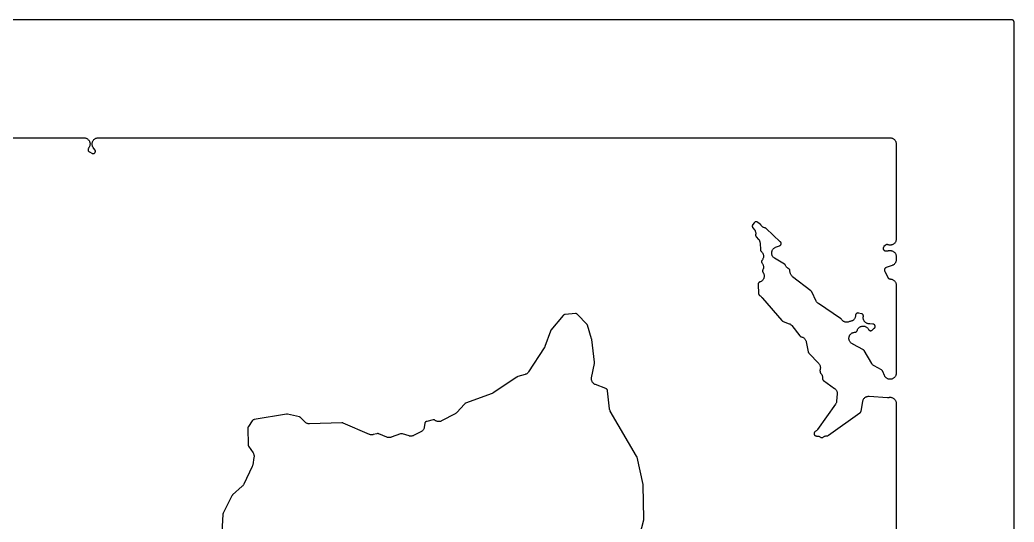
# Model space of a CAD drawing. Header units: metres. Extents: x 0 to 400, y 0 to 202.
# Drawn here: x 294.8 to 400.3, y 149.2 to 202.5 of the extents above; entities that cross this region are included whole.
import ezdxf

# ---------------------------------------------------------------- set-up
doc = ezdxf.new("R2010")
doc.units = ezdxf.units.M

msp = doc.modelspace()

# ---------------------------------------------------------------- linework, layer by layer
for points in [[(400.252, 0.0146), (400.252, 202.1856), (400.25, 202.2266), (400.247, 202.2476), (400.241, 202.2696), (400.231, 202.2976), (400.231, 202.2976), (400.221, 202.3196), (400.208, 202.3406), (400.195, 202.3586), (400.177, 202.3776), (400.158, 202.3956), (400.14, 202.4086), (400.119, 202.4216), (400.097, 202.4316), (400.069, 202.4416), (400.047, 202.4476), (400.026, 202.4506), (399.985, 202.4526), (0.015, 202.4526)], [(271.657, 189.9486), (301.635, 189.9486), (301.7, 189.9456), (301.764, 189.9356), (301.827, 189.9196), (301.888, 189.8976), (301.946, 189.8686), (302.001, 189.8346), (302.053, 189.7956), (302.101, 189.7516), (302.143, 189.7026), (302.181, 189.6496), (302.213, 189.5936), (302.239, 189.5336), (302.26, 189.4726), (302.274, 189.4086), (302.282, 189.3446), (302.283, 189.2796), (302.277, 189.2146), (302.266, 189.1516), (302.247, 189.0886), (302.223, 189.0286), (302.193, 188.9716), (302.165, 188.9236), (302.106, 188.8126), (302.09, 188.7776), (302.082, 188.7566), (302.076, 188.7316), (302.072, 188.7066), (302.071, 188.6846), (302.072, 188.6616), (302.076, 188.6366), (302.081, 188.6126), (302.09, 188.5886), (302.099, 188.5676), (302.11, 188.5476), (302.127, 188.5246), (302.139, 188.5096), (302.158, 188.4926), (302.177, 188.4766), (302.209, 188.4576), (302.463, 188.3116), (302.496, 188.2946), (302.516, 188.2866), (302.544, 188.2786), (302.566, 188.2746), (302.589, 188.2726), (302.615, 188.2736), (302.642, 188.2756), (302.663, 188.2806), (302.683, 188.2866), (302.707, 188.2966), (302.731, 188.3096), (302.75, 188.3216), (302.767, 188.3366), (302.785, 188.3546), (302.802, 188.3736), (302.814, 188.3916), (302.827, 188.4156), (302.836, 188.4366), (302.842, 188.4576), (302.848, 188.4836), (302.851, 188.5096), (302.851, 188.5326), (302.85, 188.5556), (302.846, 188.5776), (302.839, 188.6006), (302.829, 188.6266), (302.819, 188.6476), (302.798, 188.6806), (302.624, 188.9296), (302.59, 188.9836), (302.561, 189.0416), (302.538, 189.1016), (302.522, 189.1636), (302.511, 189.2266), (302.507, 189.2906), (302.509, 189.3546), (302.518, 189.4186), (302.533, 189.4816), (302.554, 189.5416), (302.58, 189.6006), (302.613, 189.6556), (302.651, 189.7076), (302.693, 189.7556), (302.741, 189.7986), (302.792, 189.8376), (302.847, 189.8706), (302.905, 189.8986), (302.965, 189.9206), (303.027, 189.9356), (303.091, 189.9456), (303.155, 189.9486), (387.1, 189.9486), (387.164, 189.9456), (387.226, 189.9366), (387.288, 189.9206), (387.348, 189.8996), (387.405, 189.8716), (387.46, 189.8396), (387.511, 189.8016), (387.558, 189.7586), (387.601, 189.7116), (387.639, 189.6606), (387.671, 189.6056), (387.699, 189.5486), (387.72, 189.4886), (387.736, 189.4266), (387.745, 189.3646), (387.748, 189.3006), (387.748, 179.2186), (387.745, 179.1536), (387.735, 179.0886), (387.719, 179.0256), (387.696, 178.9646), (387.668, 178.9066), (387.633, 178.8506), (387.594, 178.7986), (387.549, 178.7516), (387.5, 178.7086), (387.447, 178.6716), (387.39, 178.6396), (387.33, 178.6126), (387.268, 178.5926), (387.205, 178.5786), (387.14, 178.5716), (387.075, 178.5706), (387.01, 178.5766), (386.946, 178.5896), (386.883, 178.6076), (386.851, 178.6196), (386.827, 178.6256), (386.804, 178.6286), (386.78, 178.6296), (386.756, 178.6286), (386.733, 178.6256), (386.708, 178.6196), (386.684, 178.6106), (386.662, 178.6006), (386.643, 178.5896), (386.625, 178.5756), (386.593, 178.5476), (386.457, 178.4146), (386.428, 178.3826), (386.413, 178.3636), (386.402, 178.3446), (386.391, 178.3216), (386.383, 178.3006), (386.376, 178.2746), (386.372, 178.2486), (386.371, 178.2256), (386.372, 178.1986), (386.376, 178.1736), (386.38, 178.1546), (386.389, 178.1286), (386.4, 178.1056), (386.412, 178.0866), (386.427, 178.0666), (386.444, 178.0466), (386.464, 178.0286), (386.482, 178.0146), (386.504, 178.0016), (386.525, 177.9916), (386.55, 177.9826), (386.575, 177.9766), (386.596, 177.9736), (386.637, 177.9716), (386.832, 177.9716), (386.87, 177.9736), (386.894, 177.9776), (386.943, 177.9896), (387.007, 178.0016), (387.072, 178.0076), (387.137, 178.0076), (387.202, 178.0006), (387.266, 177.9866), (387.328, 177.9666), (387.388, 177.9406), (387.445, 177.9086), (387.499, 177.8716), (387.548, 177.8286), (387.593, 177.7806), (387.633, 177.7296), (387.667, 177.6736), (387.696, 177.6146), (387.719, 177.5536), (387.735, 177.4906), (387.745, 177.4256), (387.748, 177.3606), (387.748, 177.0236), (387.745, 176.9626), (387.736, 176.9016), (387.722, 176.8416), (387.702, 176.7836), (387.676, 176.7276), (387.646, 176.6746), (387.61, 176.6246), (387.57, 176.5776), (387.526, 176.5346), (387.478, 176.4966), (387.426, 176.4636), (387.371, 176.4356), (387.314, 176.4116), (386.691, 176.1936), (386.652, 176.1776), (386.633, 176.1686), (386.613, 176.1546), (386.594, 176.1396), (386.575, 176.1206), (386.56, 176.1026), (386.548, 176.0836), (386.533, 176.0576), (386.524, 176.0336), (386.518, 176.0146), (386.513, 175.9896), (386.51, 175.9636), (386.51, 175.9406), (386.513, 175.9146), (386.518, 175.8896), (386.525, 175.8666), (386.54, 175.8286), (386.865, 175.1446), (386.885, 175.1086), (386.898, 175.0876), (386.914, 175.0686), (386.932, 175.0506), (386.95, 175.0366), (386.971, 175.0226), (386.993, 175.0106), (387.015, 175.0016), (387.039, 174.9936), (387.063, 174.9896), (387.089, 174.9866), (387.1, 174.9866), (387.164, 174.9836), (387.226, 174.9746), (387.288, 174.9586), (387.348, 174.9376), (387.405, 174.9096), (387.46, 174.8776), (387.511, 174.8396), (387.558, 174.7966), (387.601, 174.7496), (387.639, 174.6986), (387.671, 174.6436), (387.699, 174.5866), (387.72, 174.5266), (387.736, 174.4646), (387.745, 174.4026), (387.748, 174.3386), (387.748, 165.0006), (387.745, 164.9376), (387.736, 164.8746), (387.72, 164.8126), (387.699, 164.7526), (387.672, 164.6956), (387.639, 164.6406), (387.601, 164.5896), (387.559, 164.5426), (387.512, 164.4996), (387.461, 164.4626), (387.406, 164.4296), (387.349, 164.4026), (387.289, 164.3806), (387.227, 164.3656), (387.164, 164.3556), (387.101, 164.3526), (387.038, 164.3556), (386.975, 164.3646), (386.913, 164.3806), (386.853, 164.4016), (386.796, 164.4286), (386.741, 164.4606), (386.69, 164.4986), (386.643, 164.5416), (386.6, 164.5886), (386.562, 164.6396), (386.529, 164.6936), (386.502, 164.7506), (386.317, 165.1956), (386.299, 165.2306), (386.287, 165.2526), (386.274, 165.2696), (386.256, 165.2886), (386.237, 165.3076), (386.219, 165.3216), (386.186, 165.3416), (385.408, 165.7756), (385.351, 165.8116), (385.297, 165.8546), (385.248, 165.9016), (385.205, 165.9536), (385.167, 166.0106), (384.347, 167.3916), (384.323, 167.4276), (384.305, 167.4486), (384.286, 167.4676), (384.266, 167.4826), (384.229, 167.5056), (383.238, 168.0556), (383.203, 168.0726), (383.16, 168.0886), (383.101, 168.1136), (383.045, 168.1456), (382.992, 168.1816), (382.943, 168.2236), (382.898, 168.2706), (382.858, 168.3206), (382.824, 168.3746), (382.795, 168.4326), (382.772, 168.4926), (382.754, 168.5546), (382.744, 168.6186), (382.739, 168.6826), (382.741, 168.7466), (382.749, 168.8106), (382.764, 168.8736), (382.785, 168.9346), (382.811, 168.9926), (382.844, 169.0486), (382.881, 169.1006), (382.924, 169.1496), (382.971, 169.1926), (383.023, 169.2316), (383.078, 169.2656), (383.136, 169.2926), (383.197, 169.3146), (383.259, 169.3306), (383.323, 169.3406), (383.344, 169.3416), (383.404, 169.3466), (383.428, 169.3506), (383.45, 169.3566), (383.473, 169.3646), (383.496, 169.3756), (383.516, 169.3886), (383.535, 169.4026), (383.553, 169.4196), (383.567, 169.4356), (383.584, 169.4576), (383.596, 169.4776), (383.605, 169.4976), (383.617, 169.5296), (383.631, 169.5726), (383.656, 169.6316), (383.687, 169.6886), (383.724, 169.7416), (383.766, 169.7906), (383.812, 169.8346), (383.863, 169.8746), (383.917, 169.9096), (383.974, 169.9386), (384.034, 169.9616), (384.096, 169.9786), (384.16, 169.9896), (384.224, 169.9946), (384.288, 169.9926), (384.352, 169.9846), (384.415, 169.9696), (384.476, 169.9496), (384.534, 169.9226), (384.59, 169.8906), (384.642, 169.8526), (384.691, 169.8106), (384.734, 169.7636), (384.773, 169.7116), (384.807, 169.6566), (384.808, 169.6556), (384.831, 169.6156), (384.847, 169.5946), (384.865, 169.5736), (384.882, 169.5586), (384.903, 169.5436), (384.927, 169.5286), (384.945, 169.5206), (384.97, 169.5116), (384.997, 169.5056), (385.023, 169.5026), (385.046, 169.5016), (385.071, 169.5036), (385.1, 169.5086), (385.123, 169.5146), (385.143, 169.5226), (385.167, 169.5346), (385.189, 169.5486), (385.219, 169.5736), (385.429, 169.7596), (385.459, 169.7886), (385.473, 169.8056), (385.488, 169.8276), (385.499, 169.8476), (385.509, 169.8716), (385.516, 169.8946), (385.521, 169.9196), (385.524, 169.9456), (385.524, 169.9686), (385.522, 169.9956), (385.517, 170.0166), (385.51, 170.0396), (385.5, 170.0636), (385.487, 170.0876), (385.473, 170.1096), (385.46, 170.1266), (385.443, 170.1426), (385.422, 170.1606), (385.402, 170.1726), (385.378, 170.1856), (385.357, 170.1946), (385.334, 170.2016), (385.31, 170.2066), (385.269, 170.2096), (384.952, 170.2236), (384.903, 170.2236), (384.841, 170.2266), (384.779, 170.2356), (384.719, 170.2506), (384.66, 170.2706), (384.604, 170.2966), (384.55, 170.3286), (384.5, 170.3646), (384.453, 170.4056), (384.41, 170.4506), (384.372, 170.4996), (384.339, 170.5526), (384.311, 170.6076), (384.288, 170.6656), (384.272, 170.7256), (384.261, 170.7866), (384.255, 170.8486), (384.256, 170.9116), (384.263, 170.9726), (384.272, 171.0266), (384.273, 171.0516), (384.272, 171.0756), (384.27, 171.0976), (384.264, 171.1226), (384.257, 171.1446), (384.247, 171.1656), (384.234, 171.1886), (384.22, 171.2076), (384.204, 171.2266), (384.187, 171.2426), (384.17, 171.2566), (384.147, 171.2716), (384.126, 171.2826), (384.104, 171.2906), (384.066, 171.3016), (383.766, 171.3736), (383.729, 171.3806), (383.708, 171.3826), (383.68, 171.3816), (383.655, 171.3796), (383.633, 171.3746), (383.608, 171.3666), (383.586, 171.3576), (383.564, 171.3456), (383.544, 171.3326), (383.526, 171.3166), (383.508, 171.2996), (383.493, 171.2806), (383.478, 171.2586), (383.467, 171.2376), (383.458, 171.2166), (383.452, 171.1946), (383.446, 171.1686), (383.444, 171.1446), (383.444, 171.1366), (383.441, 171.0736), (383.432, 171.0106), (383.416, 170.9496), (383.395, 170.8906), (383.368, 170.8326), (383.336, 170.7786), (383.299, 170.7276), (383.257, 170.6806), (383.21, 170.6376), (383.159, 170.6006), (383.105, 170.5676), (383.049, 170.5396), (382.989, 170.5176), (382.928, 170.5026), (382.866, 170.4926), (382.861, 170.4916), (382.839, 170.4876), (382.817, 170.4806), (382.799, 170.4726), (382.791, 170.4686), (382.731, 170.4426), (382.67, 170.4236), (382.606, 170.4096), (382.542, 170.4026), (382.477, 170.4026), (382.412, 170.4086), (382.349, 170.4206), (382.287, 170.4396), (382.227, 170.4636), (382.17, 170.4946), (382.116, 170.5306), (382.066, 170.5726), (382.02, 170.6186), (381.98, 170.6686), (381.945, 170.7206), (381.944, 170.7226), (381.932, 170.7386), (381.914, 170.7596), (381.897, 170.7746), (381.863, 170.7996), (379.498, 172.3766), (379.444, 172.4166), (379.394, 172.4626), (379.349, 172.5136), (379.31, 172.5696), (379.277, 172.6286), (378.789, 173.6156), (378.773, 173.6466), (378.759, 173.6656), (378.744, 173.6846), (378.729, 173.6996), (378.701, 173.7236), (376.763, 175.2316), (376.716, 175.2716), (376.674, 175.3156), (376.635, 175.3636), (376.602, 175.4156), (376.573, 175.4696), (376.55, 175.5266), (376.532, 175.5856), (376.52, 175.6456), (376.486, 175.8746), (376.478, 175.9126), (376.472, 175.9336), (376.462, 175.9566), (376.451, 175.9776), (376.438, 175.9966), (376.42, 176.0196), (376.405, 176.0346), (376.389, 176.0486), (376.368, 176.0626), (376.342, 176.0776), (376.316, 176.0896), (376.261, 176.1226), (376.21, 176.1606), (376.163, 176.2036), (376.12, 176.2506), (376.082, 176.3026), (376.049, 176.3576), (376.022, 176.4156), (376.005, 176.4556), (375.995, 176.4736), (375.981, 176.4946), (375.965, 176.5136), (375.948, 176.5306), (375.929, 176.5466), (375.897, 176.5676), (374.866, 177.1816), (374.814, 177.2166), (374.765, 177.2566), (374.72, 177.3016), (374.68, 177.3496), (374.644, 177.4016), (374.614, 177.4576), (374.59, 177.5156), (374.571, 177.5756), (374.558, 177.6376), (374.551, 177.7006), (374.55, 177.7636), (374.556, 177.8266), (374.568, 177.8886), (374.585, 177.9486), (374.608, 178.0076), (374.637, 178.0636), (374.672, 178.1166), (374.711, 178.1656), (374.755, 178.2116), (374.803, 178.2526), (374.855, 178.2886), (374.91, 178.3186), (374.968, 178.3446), (375.384, 178.5026), (375.422, 178.5196), (375.441, 178.5296), (375.461, 178.5436), (375.483, 178.5626), (375.498, 178.5776), (375.513, 178.5956), (375.525, 178.6156), (375.537, 178.6376), (375.546, 178.6606), (375.553, 178.6836), (375.558, 178.7096), (375.56, 178.7336), (375.56, 178.7576), (375.558, 178.7806), (375.553, 178.8056), (375.546, 178.8266), (375.536, 178.8516), (375.525, 178.8726), (375.513, 178.8896), (375.497, 178.9096), (375.467, 178.9396), (373.949, 180.3356), (373.916, 180.3636), (373.897, 180.3766), (373.877, 180.3876), (373.854, 180.3966), (373.799, 180.4126), (373.796, 180.4136), (373.791, 180.4146), (373.733, 180.4346), (373.678, 180.4606), (373.626, 180.4916), (373.576, 180.5266), (373.53, 180.5666), (373.488, 180.6106), (373.45, 180.6576), (373.43, 180.6886), (373.414, 180.7106), (373.398, 180.7276), (373.368, 180.7546), (373.082, 180.9896), (373.05, 181.0136), (373.028, 181.0266), (373.005, 181.0376), (372.981, 181.0456), (372.955, 181.0526), (372.933, 181.0546), (372.908, 181.0556), (372.883, 181.0546), (372.858, 181.0506), (372.832, 181.0426), (372.809, 181.0346), (372.788, 181.0236), (372.766, 181.0096), (372.746, 180.9936), (372.725, 180.9736), (372.699, 180.9436), (372.552, 180.7496), (372.529, 180.7166), (372.514, 180.6896), (372.506, 180.6726), (372.5, 180.6506), (372.494, 180.6246), (372.491, 180.6006), (372.49, 180.5796), (372.492, 180.5546), (372.495, 180.5296), (372.501, 180.5086), (372.51, 180.4846), (372.52, 180.4636), (372.533, 180.4416), (372.557, 180.4086), (372.715, 180.2126), (372.752, 180.1626), (372.783, 180.1096), (372.81, 180.0536), (372.831, 179.9956), (372.846, 179.9356), (372.855, 179.8736), (372.859, 179.8116), (372.857, 179.7496), (372.848, 179.6886), (372.845, 179.6676), (372.842, 179.6406), (372.842, 179.6176), (372.844, 179.5966), (372.849, 179.5706), (372.857, 179.5446), (372.865, 179.5256), (372.875, 179.5066), (372.89, 179.4836), (372.914, 179.4536), (373.166, 179.1686), (373.206, 179.1196), (373.241, 179.0666), (373.27, 179.0096), (373.294, 178.9506), (373.311, 178.8906), (373.323, 178.8276), (373.329, 178.7646), (373.354, 178.1036), (373.358, 178.0596), (373.362, 178.0366), (373.368, 178.0156), (373.378, 177.9916), (373.391, 177.9666), (373.406, 177.9446), (373.419, 177.9286), (373.44, 177.9076), (373.453, 177.8966), (373.5, 177.8536), (373.542, 177.8056), (373.579, 177.7536), (373.611, 177.6986), (373.638, 177.6396), (373.658, 177.5796), (373.673, 177.5176), (373.681, 177.4536), (373.683, 177.3896), (373.679, 177.3266), (373.668, 177.2636), (373.651, 177.2016), (373.629, 177.1416), (373.6, 177.0846), (373.566, 177.0306), (373.527, 176.9796), (373.526, 176.9796), (373.513, 176.9596), (373.499, 176.9356), (373.492, 176.9186), (373.484, 176.8946), (373.478, 176.8656), (373.475, 176.8426), (373.475, 176.8226), (373.477, 176.7956), (373.481, 176.7696), (373.487, 176.7486), (373.495, 176.7256), (373.506, 176.7046), (373.519, 176.6836), (373.546, 176.6486), (373.583, 176.5966), (373.614, 176.5416), (373.639, 176.4836), (373.659, 176.4226), (373.673, 176.3616), (373.68, 176.2986), (373.682, 176.2346), (373.677, 176.1716), (373.666, 176.1096), (373.649, 176.0486), (373.627, 175.9896), (373.603, 175.9426), (373.598, 175.9326), (373.593, 175.9206), (373.586, 175.8966), (373.58, 175.8696), (373.577, 175.8476), (373.577, 175.8256), (373.578, 175.8026), (373.582, 175.7786), (373.589, 175.7546), (373.597, 175.7326), (373.609, 175.7076), (373.628, 175.6766), (373.64, 175.6606), (373.673, 175.6066), (373.702, 175.5496), (373.724, 175.4906), (373.741, 175.4286), (373.751, 175.3666), (373.756, 175.3026), (373.754, 175.2396), (373.746, 175.1766), (373.732, 175.1146), (373.712, 175.0546), (373.686, 174.9966), (373.654, 174.9416), (373.618, 174.8896), (373.576, 174.8416), (373.53, 174.7976), (373.48, 174.7586), (373.426, 174.7246), (373.369, 174.6966), (373.31, 174.6736), (373.28, 174.6636), (373.257, 174.6536), (373.234, 174.6416), (373.215, 174.6286), (373.197, 174.6126), (373.181, 174.5956), (373.164, 174.5756), (373.151, 174.5546), (373.139, 174.5326), (373.131, 174.5126), (373.124, 174.4886), (373.119, 174.4636), (373.117, 174.4396), (373.117, 174.3996), (373.165, 173.4576), (373.169, 173.4186), (373.174, 173.3936), (373.183, 173.3666), (373.192, 173.3436), (373.203, 173.3236), (373.218, 173.3016), (373.233, 173.2836), (373.249, 173.2676), (373.27, 173.2506), (373.302, 173.2296), (373.339, 173.2076), (373.393, 173.1676), (373.442, 173.1216), (373.487, 173.0706), (373.526, 173.0156), (373.541, 172.9926), (373.564, 172.9636), (375.636, 170.5806), (375.663, 170.5536), (375.681, 170.5376), (375.702, 170.5226), (375.721, 170.5116), (375.758, 170.4956), (376.408, 170.2436), (376.471, 170.2156), (376.53, 170.1806), (376.586, 170.1396), (376.637, 170.0936), (376.682, 170.0416), (377.546, 168.9496), (377.572, 168.9196), (377.588, 168.9046), (377.61, 168.8886), (377.633, 168.8736), (377.652, 168.8636), (377.677, 168.8546), (377.712, 168.8446), (377.725, 168.8426), (377.784, 168.8256), (377.841, 168.8026), (377.896, 168.7746), (377.947, 168.7416), (377.996, 168.7036), (378.04, 168.6616), (378.081, 168.6156), (378.117, 168.5656), (378.148, 168.5126), (378.173, 168.4566), (378.194, 168.3986), (378.209, 168.3386), (378.422, 167.2646), (378.433, 167.2226), (378.44, 167.2006), (378.449, 167.1806), (378.461, 167.1606), (378.475, 167.1416), (378.501, 167.1106), (379.534, 166.0226), (379.577, 165.9716), (379.615, 165.9166), (379.647, 165.8586), (379.673, 165.7966), (379.693, 165.7336), (379.706, 165.6676), (379.712, 165.6016), (379.711, 165.5346), (379.703, 165.4686), (379.688, 165.4036), (379.678, 165.3646), (379.674, 165.3406), (379.672, 165.3146), (379.672, 165.2766), (379.68, 165.1686), (379.685, 165.1286), (379.691, 165.1026), (379.699, 165.0786), (379.71, 165.0546), (379.721, 165.0346), (379.734, 165.0156), (379.773, 164.9716), (379.791, 164.9516), (379.83, 164.8986), (379.863, 164.8426), (379.89, 164.7826), (379.912, 164.7206), (379.927, 164.6576), (379.935, 164.5926), (379.937, 164.5266), (379.935, 164.4576), (379.937, 164.4186), (379.94, 164.3916), (379.945, 164.3686), (379.952, 164.3466), (379.963, 164.3236), (379.975, 164.3016), (379.99, 164.2806), (380.004, 164.2646), (380.02, 164.2486), (380.054, 164.2226), (381.226, 163.3916), (381.274, 163.3536), (381.318, 163.3116), (381.358, 163.2656), (381.394, 163.2166), (381.425, 163.1636), (381.451, 163.1086), (381.471, 163.0506), (381.486, 162.9916), (381.495, 162.9316), (381.499, 162.8706), (381.497, 162.8096), (381.434, 162.0356), (381.425, 161.9676), (381.408, 161.8996), (381.384, 161.8346), (381.353, 161.7726), (381.316, 161.7136), (379.405, 159.0226), (379.365, 158.9716), (379.321, 158.9256), (379.272, 158.8836), (379.219, 158.8466), (379.172, 158.8186), (379.14, 158.7966), (379.12, 158.7796), (379.102, 158.7606), (379.087, 158.7426), (379.074, 158.7236), (379.063, 158.7006), (379.053, 158.6776), (379.047, 158.6576), (379.041, 158.6316), (379.039, 158.6086), (379.039, 158.5846), (379.041, 158.5576), (379.046, 158.5356), (379.052, 158.5156), (379.062, 158.4906), (379.075, 158.4646), (379.086, 158.4476), (379.101, 158.4296), (379.119, 158.4106), (379.137, 158.3956), (379.157, 158.3816), (379.179, 158.3686), (379.2, 158.3596), (379.223, 158.3526), (379.249, 158.3466), (379.289, 158.3416), (379.416, 158.3316), (379.479, 158.3236), (379.541, 158.3096), (379.602, 158.2886), (379.66, 158.2626), (379.716, 158.2306), (379.744, 158.2126), (379.769, 158.2006), (379.792, 158.1906), (379.819, 158.1826), (379.841, 158.1786), (379.864, 158.1766), (379.891, 158.1776), (379.918, 158.1806), (379.939, 158.1846), (379.963, 158.1926), (379.988, 158.2036), (380.008, 158.2146), (380.057, 158.2486), (380.111, 158.2816), (380.167, 158.3086), (380.225, 158.3316), (380.286, 158.3476), (380.348, 158.3576), (380.41, 158.3626), (380.427, 158.3626), (380.456, 158.3656), (380.476, 158.3696), (380.497, 158.3766), (380.519, 158.3856), (380.541, 158.3966), (380.575, 158.4186), (383.913, 160.7996), (383.944, 160.8246), (383.963, 160.8436), (383.979, 160.8626), (383.994, 160.8836), (384.005, 160.9036), (384.015, 160.9256), (384.023, 160.9506), (384.031, 160.9906), (384.199, 162.0016), (384.213, 162.0666), (384.234, 162.1306), (384.262, 162.1916), (384.295, 162.2496), (384.335, 162.3036), (384.38, 162.3536), (384.392, 162.3656), (384.438, 162.4076), (384.487, 162.4446), (384.54, 162.4766), (384.595, 162.5036), (384.653, 162.5246), (384.713, 162.5406), (384.774, 162.5516), (384.836, 162.5556), (384.897, 162.5536), (386.819, 162.4126), (386.859, 162.4126), (386.883, 162.4136), (386.907, 162.4176), (386.935, 162.4256), (386.996, 162.4386), (387.058, 162.4456), (387.12, 162.4466), (387.182, 162.4416), (387.244, 162.4306), (387.304, 162.4136), (387.362, 162.3916), (387.418, 162.3636), (387.47, 162.3306), (387.52, 162.2926), (387.565, 162.2496), (387.606, 162.2026), (387.643, 162.1526), (387.674, 162.0986), (387.701, 162.0416), (387.721, 161.9826), (387.736, 161.9226), (387.745, 161.8606), (387.748, 161.7986), (387.748, 142.6236)], [(360.581, 147.8406), (360.978, 149.4596), (360.985, 149.4966), (360.988, 149.5216), (360.989, 149.5556), (360.917, 153.1246), (360.915, 153.1636), (360.908, 153.2026), (360.274, 156.1056), (360.262, 156.1486), (360.252, 156.1746), (360.233, 156.2116), (357.444, 160.9756), (357.413, 161.0356), (357.388, 161.0986), (357.37, 161.1646), (357.359, 161.2316), (357.148, 163.1426), (357.141, 163.1826), (357.133, 163.2126), (357.125, 163.2356), (357.115, 163.2556), (357.102, 163.2766), (357.086, 163.2966), (357.068, 163.3156), (357.048, 163.3326), (357.028, 163.3466), (357.006, 163.3596), (356.969, 163.3756), (355.868, 163.7916), (355.809, 163.8176), (355.752, 163.8486), (355.699, 163.8866), (355.65, 163.9286), (355.605, 163.9756), (355.565, 164.0266), (355.531, 164.0816), (355.502, 164.1406), (355.48, 164.2006), (355.463, 164.2636), (355.453, 164.3276), (355.449, 164.3926), (355.452, 164.4576), (355.461, 164.5216), (355.757, 166.0416), (355.763, 166.0856), (355.764, 166.1126), (355.761, 166.1536), (355.473, 168.5806), (355.466, 168.6176), (355.456, 168.6576), (355.012, 170.0846), (354.999, 170.1216), (354.99, 170.1406), (354.979, 170.1606), (354.964, 170.1816), (354.939, 170.2096), (353.966, 171.2316), (353.937, 171.2596), (353.921, 171.2726), (353.898, 171.2866), (353.871, 171.2996), (353.849, 171.3076), (353.824, 171.3146), (353.8, 171.3186), (353.778, 171.3196), (353.735, 171.3176), (352.655, 171.2206), (352.614, 171.2146), (352.592, 171.2096), (352.567, 171.2016), (352.545, 171.1906), (352.526, 171.1796), (352.505, 171.1646), (352.486, 171.1486), (352.459, 171.1196), (351.144, 169.5686), (351.122, 169.5396), (351.109, 169.5176), (351.097, 169.4966), (351.084, 169.4626), (350.515, 167.8326), (350.484, 167.7606), (350.445, 167.6916), (348.766, 165.1266), (348.728, 165.0736), (348.684, 165.0256), (348.636, 164.9806), (348.583, 164.9426), (348.527, 164.9086), (348.467, 164.8806), (348.406, 164.8596), (347.638, 164.6356), (347.598, 164.6216), (347.576, 164.6116), (347.541, 164.5896), (345.035, 162.9236), (344.97, 162.8866), (344.902, 162.8566), (342.105, 161.8176), (342.069, 161.8026), (342.049, 161.7906), (342.026, 161.7756), (342.008, 161.7606), (341.981, 161.7336), (341.171, 160.8346), (341.131, 160.7936), (341.087, 160.7566), (341.04, 160.7236), (340.99, 160.6946), (339.558, 159.9456), (339.499, 159.9176), (339.437, 159.8966), (339.373, 159.8816), (339.308, 159.8736), (339.242, 159.8716), (339.177, 159.8766), (339.113, 159.8886), (339.05, 159.9056), (338.989, 159.9306), (338.93, 159.9606), (338.876, 159.9966), (338.852, 160.0136), (338.832, 160.0256), (338.812, 160.0346), (338.787, 160.0426), (338.761, 160.0486), (338.736, 160.0516), (338.711, 160.0516), (338.686, 160.0506), (338.647, 160.0426), (337.976, 159.8866), (337.935, 159.8746), (337.914, 159.8666), (337.894, 159.8566), (337.871, 159.8426), (337.851, 159.8266), (337.834, 159.8116), (337.821, 159.7956), (337.806, 159.7756), (337.793, 159.7536), (337.784, 159.7346), (337.775, 159.7106), (337.769, 159.6886), (337.763, 159.6516), (337.722, 159.2866), (337.711, 159.2226), (337.695, 159.1606), (337.672, 159.1006), (337.643, 159.0426), (337.609, 158.9886), (337.569, 158.9376), (337.525, 158.8906), (337.476, 158.8486), (337.424, 158.8116), (337.367, 158.7796), (336.586, 158.3896), (336.53, 158.3646), (336.471, 158.3456), (336.41, 158.3316), (336.348, 158.3236), (336.286, 158.3216), (336.224, 158.3256), (336.163, 158.3356), (336.103, 158.3516), (335.402, 158.5716), (335.363, 158.5816), (335.339, 158.5856), (335.318, 158.5866), (335.293, 158.5866), (335.272, 158.5846), (335.248, 158.5786), (335.208, 158.5666), (334.22, 158.2116), (334.156, 158.1926), (334.089, 158.1796), (334.022, 158.1736), (333.954, 158.1756), (333.887, 158.1836), (333.821, 158.1986), (333.757, 158.2216), (332.894, 158.5716), (332.854, 158.5856), (332.827, 158.5916), (332.801, 158.5946), (332.775, 158.5956), (332.745, 158.5926), (332.704, 158.5846), (332.311, 158.4856), (332.252, 158.4736), (332.191, 158.4666), (332.131, 158.4656), (332.07, 158.4706), (332.011, 158.4816), (331.952, 158.4976), (331.896, 158.5186), (329.115, 159.7166), (329.073, 159.7326), (329.046, 159.7386), (329.017, 159.7426), (328.972, 159.7446), (325.551, 159.6366), (325.485, 159.6386), (325.419, 159.6466), (325.354, 159.6616), (325.29, 159.6826), (325.23, 159.7106), (325.173, 159.7446), (325.119, 159.7846), (325.07, 159.8296), (324.622, 160.2836), (324.594, 160.3086), (324.574, 160.3236), (324.552, 160.3376), (324.53, 160.3486), (324.511, 160.3556), (324.475, 160.3656), (323.233, 160.6486), (323.193, 160.6566), (323.172, 160.6576), (323.146, 160.6576), (323.106, 160.6526), (319.676, 160.0766), (319.636, 160.0676), (319.609, 160.0586), (319.584, 160.0476), (319.563, 160.0356), (319.544, 160.0226), (319.527, 160.0076), (319.509, 159.9886), (319.482, 159.9536), (319.067, 159.3546), (319.046, 159.3196), (319.034, 159.2946), (319.024, 159.2666), (319.019, 159.2476), (319.015, 159.2216), (319.013, 159.1746), (319.04, 157.4196), (319.042, 157.3826), (319.045, 157.3616), (319.052, 157.3356), (319.061, 157.3116), (319.071, 157.2916), (319.091, 157.2566), (319.564, 156.5466), (319.596, 156.4946), (319.622, 156.4396), (319.643, 156.3826), (319.659, 156.3236), (319.669, 156.2626), (319.673, 156.2016), (319.671, 156.1406), (319.664, 156.0806), (319.531, 155.2896), (319.518, 155.2306), (319.5, 155.1736), (319.477, 155.1186), (318.577, 153.2226), (318.547, 153.1666), (318.512, 153.1136), (318.471, 153.0646), (318.426, 153.0196), (317.399, 152.0926), (317.374, 152.0676), (317.36, 152.0506), (317.345, 152.0296), (317.326, 151.9956), (316.403, 150.1706), (316.386, 150.1316), (316.378, 150.1086), (316.373, 150.0836), (316.368, 150.0396), (316.229, 147.4236)]]:
    msp.add_lwpolyline(points)

doc.saveas('drawing.dxf')
